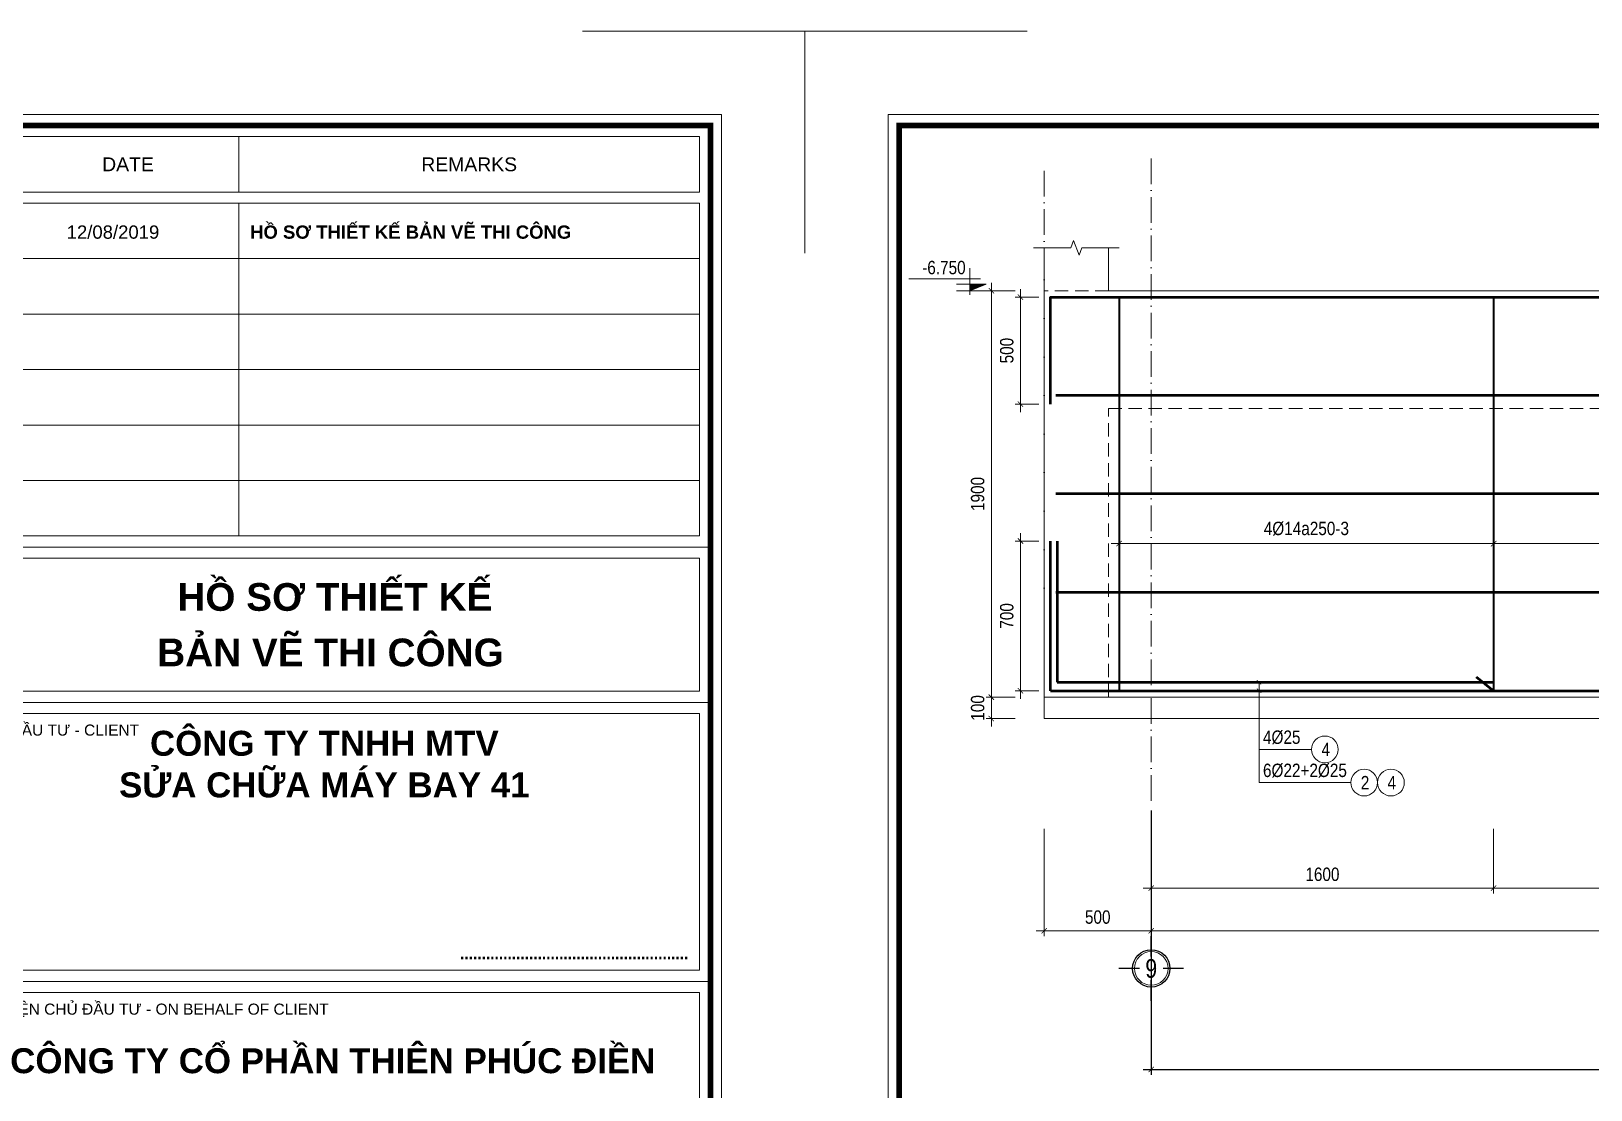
# Model space of a CAD drawing. Header units: millimetres. Extents: x 3014920 to 3563667, y -1638653 to -1356471.
# Drawn here: x 3363827 to 3371116, y -1610623 to -1605675 of the extents above; entities that cross this region are included whole.
import ezdxf
from ezdxf.enums import TextEntityAlignment as Align
from ezdxf.xclip import XClip

# ---------------------------------------------------------------- set-up
doc = ezdxf.new("R2010")
doc.units = ezdxf.units.MM
doc.header["$MEASUREMENT"] = 0
doc.header["$XCLIPFRAME"] = 0
doc.header["$PDMODE"] = 2
for name, pattern in [('6 TANG DIEN HINH 14-15$0$ACAD_ISO10W100', [18, 12, -3, 0, -3]), ('ACAD_ISO04W100', [30, 24, -3, 0, -3]), ('HIDDEN', [0.375, 0.25, -0.125])]:
    doc.linetypes.add(name, pattern=pattern)
doc.layers.get('0').update_dxf_attribs({"lineweight": 9})
doc.layers.get('Defpoints').update_dxf_attribs({"color": 10, "lineweight": 0})
for name, color, linetype, lineweight in [('2', 2, 'Continuous', 20), ('CDAI', 21, 'Continuous', 40), ('CTHEP', 50, 'Continuous', 50), ('DBAO', 90, 'Continuous', 13), ('DGIONG', 130, 'Continuous', 13), ('HATCH', 154, 'Continuous', 9), ('KTH', 154, 'Continuous', 9), ('Net khuat', 8, 'HIDDEN', 13), ('TEXT', 7, 'Continuous', 15), ('TRUC', 251, 'ACAD_ISO04W100', 9)]:
    doc.layers.add(name, color=color, linetype=linetype, lineweight=lineweight)
doc.layers.add('8', color=8, linetype='Continuous')
doc.layers.add('CHG_XX_Khung ten$0$TKTC', color=1, linetype='Continuous')
doc.styles.add('CHG_XX_Khung ten$0$A1 BORDER$0$ARIAL', font='arial.ttf')
doc.styles.add('CHG_XX_Khung ten$0$A1 BORDER$0$Title Block DD$0$ARIAL', font='arial.ttf')
doc.styles.add('CHG_XX_Khung ten$0$A1 BORDER$0$Title Block DD$0$Arial - Bold', font='arialbd.ttf', dxfattribs={"height": 2.5})
doc.styles.add('CHG_XX_Khung ten$0$arial', font='arial.ttf')
doc.styles.add('CHG_XX_Khung ten$0$Arial - Bold', font='arialbd.ttf')
doc.styles.add('CHG_XX_Khung ten$0$ArialB', font='arialbd.ttf')
doc.styles.add('HELVECONDENSE', font='VHELVCN_0.TTF')
doc.styles.add('Star-HelCon', font='VHELVCN_0.TTF')
doc.styles.add('TTP-HelCon', font='VHELVCN_0.TTF')
doc.styles.add('VNI-HELVE-CONDENSE', font='VHELVCN_0.TTF')
doc.dimstyles.new('kc-25', dxfattribs={"dimtxt": 62.5, "dimasz": 20, "dimexe": 20, "dimexo": 50, "dimgap": 25, "dimtad": 3, "dimdec": 0, "dimzin": 0, "dimdsep": 46, "dimtxsty": 'VNI-HELVE-CONDENSE', "dimblk": 'DIM', "dimcen": 2.5, "dimclrd": 256, "dimclre": 154, "dimclrt": 7, "dimaunit": 1, "dimadec": 0, "dimazin": 0, "dimtfac": 1, "dimtdec": 0, "dimtix": 1, "dimtmove": 0, "dimatfit": 3, "dimldrblk": 'DOT', "dimfxl": 1, "dimtolj": 1, "dimtzin": 0, "dimarcsym": 0})
doc.dimstyles.new('TTP-25', dxfattribs={"dimscale": 25, "dimtxt": 2.5, "dimasz": 1, "dimexe": 1, "dimexo": 1, "dimgap": 0.09, "dimtad": 0, "dimdec": 4, "dimrnd": 1, "dimzin": 9, "dimdsep": 46, "dimtxsty": 'TTP-HelCon', "dimblk": 'ARCHTICK', "dimcen": 0.09, "dimdle": 1.5, "dimclrd": 256, "dimclre": 256, "dimclrt": 7, "dimadec": 0, "dimazin": 0, "dimtfac": 1, "dimtdec": 4, "dimtmove": 0, "dimatfit": 3, "dimldrblk": 'ARCHTICK', "dimfxl": 1, "dimtvp": 1, "dimtolj": 1, "dimtzin": 0, "dimarcsym": 0})

# ---------------------------------------------------------------- blocks, each defined once
blk = doc.blocks.new('_ArchTick')
at = {"color": 0, "linetype": 'ByBlock', "const_width": 0.15}
blk.add_lwpolyline([(-0.5, -0.5), (0.5, 0.5)], dxfattribs=at)
blk = doc.blocks.new('*D1666')
at = {"layer": 'Defpoints', "color": 0, "transparency": 16777216}
for p in [(9175, -883.8), (10925, -883.8), (10925, -1182.1)]:
    blk.add_point(p, dxfattribs=at)
at = {"layer": 'KTH', "lineweight": -2, "transparency": 16777216}
for p, q in [((9175, -908.8), (9175, -1207.1)), ((10925, -908.8), (10925, -1207.1)), ((9137.5, -1182.1), (10962.5, -1182.1))]:
    blk.add_line(p, q, dxfattribs=at)
at = {"layer": 'KTH', "lineweight": -2, "transparency": 16777216, "xscale": 25, "yscale": 25, "zscale": 25, "rotation": 180}
blk.add_blockref('_ArchTick', (9175, -1182.1), dxfattribs=at)
at = {"layer": 'KTH', "lineweight": -2, "transparency": 16777216, "xscale": 25, "yscale": 25, "zscale": 25}
blk.add_blockref('_ArchTick', (10925, -1182.1), dxfattribs=at)
at = {"layer": 'KTH', "color": 7, "transparency": 16777216, "insert": (10050, -1112.2), "char_height": 62.5, "attachment_point": 5, "style": 'TTP-HelCon'}
blk.add_mtext('\\A1;4Þ14a250-3', dxfattribs=at)
blk = doc.blocks.new('CODE')
at = {"layer": 'DBAO'}
for p, q in [((-62.5, -20), (-62.5, 105)), ((-62.5, 0), (-137.5, 30)), ((-137.5, 30), (0, 30)), ((-137.5, 0), (0, 0)), ((-112.5, 55), (223.6, 55))]:
    blk.add_line(p, q, dxfattribs=at)
at = {"layer": 'HATCH', "color": 1}
blk.add_solid([(-62.5, 0), (-137.5, 30), (-62.5, 30)], dxfattribs=at)
blk = doc.blocks.new('dau truc')
blk.add_circle((0, 0), 180)
at = {"layer": '8'}
for p, q in [((0, 127), (0, 345)), ((-127, 0), (-345, 0)), ((0, -345), (0, -127)), ((345, 0), (127, 0))]:
    blk.add_line(p, q, dxfattribs=at)
blk.add_circle((0, 0), 200, dxfattribs=at)
at = {"layer": 'TEXT', "style": 'HELVECONDENSE'}
blk.add_attdef('A', text='', height=233, dxfattribs=at).set_placement((0, 0), align=Align.MIDDLE)
blk = doc.blocks.new('*D1671')
at = {"layer": 'Defpoints', "color": 0, "transparency": 16777216}
for p in [(9325, -2490.7), (10925, -2490.7), (9325, -2791.8)]:
    blk.add_point(p, dxfattribs=at)
at = {"layer": 'KTH', "lineweight": -2, "transparency": 16777216}
for p, q in [((9325, -2515.7), (9325, -2816.8)), ((10925, -2515.7), (10925, -2816.8)), ((10962.5, -2791.8), (9287.5, -2791.8))]:
    blk.add_line(p, q, dxfattribs=at)
at = {"layer": 'KTH', "lineweight": -2, "transparency": 16777216, "xscale": 25, "yscale": 25, "zscale": 25, "rotation": 180}
blk.add_blockref('_ArchTick', (9325, -2791.8), dxfattribs=at)
at = {"layer": 'KTH', "lineweight": -2, "transparency": 16777216, "xscale": 25, "yscale": 25, "zscale": 25}
blk.add_blockref('_ArchTick', (10925, -2791.8), dxfattribs=at)
at = {"layer": 'KTH', "color": 7, "transparency": 16777216, "insert": (10125, -2728), "char_height": 62.5, "attachment_point": 5, "style": 'TTP-HelCon'}
blk.add_mtext('\\A1;1600', dxfattribs=at)
blk = doc.blocks.new('*D1672')
at = {"layer": 'Defpoints', "color": 0, "transparency": 16777216}
for p in [(10925, -2490.7), (13725, -2490.7), (10925, -2791.8)]:
    blk.add_point(p, dxfattribs=at)
at = {"layer": 'KTH', "lineweight": -2, "transparency": 16777216}
for p, q in [((10925, -2515.7), (10925, -2816.8)), ((13725, -2515.7), (13725, -2816.8)), ((13762.5, -2791.8), (10887.5, -2791.8))]:
    blk.add_line(p, q, dxfattribs=at)
at = {"layer": 'KTH', "lineweight": -2, "transparency": 16777216, "xscale": 25, "yscale": 25, "zscale": 25, "rotation": 180}
blk.add_blockref('_ArchTick', (10925, -2791.8), dxfattribs=at)
at = {"layer": 'KTH', "lineweight": -2, "transparency": 16777216, "xscale": 25, "yscale": 25, "zscale": 25}
blk.add_blockref('_ArchTick', (13725, -2791.8), dxfattribs=at)
at = {"layer": 'KTH', "color": 7, "transparency": 16777216, "insert": (12325, -2728), "char_height": 62.5, "attachment_point": 5, "style": 'TTP-HelCon'}
blk.add_mtext('\\A1;2800', dxfattribs=at)
blk = doc.blocks.new('*D1673')
at = {"layer": 'Defpoints', "color": 0, "transparency": 16777216}
for p in [(8825, -2490.7), (9325, -2490.7), (9325, -2991.7)]:
    blk.add_point(p, dxfattribs=at)
at = {"layer": 'KTH', "lineweight": -2, "transparency": 16777216}
for p, q in [((8825, -2515.7), (8825, -3016.7)), ((9325, -2515.7), (9325, -3016.7)), ((8787.5, -2991.7), (9362.5, -2991.7))]:
    blk.add_line(p, q, dxfattribs=at)
at = {"layer": 'KTH', "lineweight": -2, "transparency": 16777216, "xscale": 25, "yscale": 25, "zscale": 25, "rotation": 180}
blk.add_blockref('_ArchTick', (8825, -2991.7), dxfattribs=at)
at = {"layer": 'KTH', "lineweight": -2, "transparency": 16777216, "xscale": 25, "yscale": 25, "zscale": 25}
blk.add_blockref('_ArchTick', (9325, -2991.7), dxfattribs=at)
at = {"layer": 'KTH', "color": 7, "transparency": 16777216, "insert": (9075, -2927.9), "char_height": 62.5, "attachment_point": 5, "style": 'TTP-HelCon'}
blk.add_mtext('\\A1;500', dxfattribs=at)
blk = doc.blocks.new('*D1660')
at = {"layer": 'Defpoints', "color": 0, "transparency": 16777216}
for p in [(8713.9, -1900), (8577.9, -2000), (8713.9, -2000)]:
    blk.add_point(p, dxfattribs=at)
at = {"layer": 'KTH', "lineweight": -2, "transparency": 16777216}
for p, q in [((8577.9, -1862.5), (8577.9, -2037.5)), ((8688.9, -1900), (8552.9, -1900)), ((8688.9, -2000), (8552.9, -2000))]:
    blk.add_line(p, q, dxfattribs=at)
at = {"layer": 'KTH', "lineweight": -2, "transparency": 16777216, "xscale": 25, "yscale": 25, "zscale": 25}
for p, rotation in [((8577.9, -1900), 90), ((8577.9, -2000), 270)]:
    blk.add_blockref('_ArchTick', p, dxfattribs=dict(at, rotation=rotation))
at = {"layer": 'KTH', "color": 7, "transparency": 16777216, "insert": (8514.1, -1950), "char_height": 62.5, "attachment_point": 5, "rotation": 90, "style": 'TTP-HelCon'}
blk.add_mtext('\\A1;100', dxfattribs=at)
blk = doc.blocks.new('*D1661')
at = {"layer": 'Defpoints', "color": 0, "transparency": 16777216}
for p in [(8713.9, 0), (8577.9, -1900), (8713.9, -1900)]:
    blk.add_point(p, dxfattribs=at)
at = {"layer": 'KTH', "lineweight": -2, "transparency": 16777216}
for p, q in [((8688.9, 0), (8552.9, 0)), ((8577.9, 37.5), (8577.9, -1937.5)), ((8688.9, -1900), (8552.9, -1900))]:
    blk.add_line(p, q, dxfattribs=at)
at = {"layer": 'KTH', "lineweight": -2, "transparency": 16777216, "xscale": 25, "yscale": 25, "zscale": 25}
for p, rotation in [((8577.9, 0), 90), ((8577.9, -1900), 270)]:
    blk.add_blockref('_ArchTick', p, dxfattribs=dict(at, rotation=rotation))
at = {"layer": 'KTH', "color": 7, "transparency": 16777216, "insert": (8514.1, -950), "char_height": 62.5, "attachment_point": 5, "rotation": 90, "style": 'TTP-HelCon'}
blk.add_mtext('\\A1;1900', dxfattribs=at)
blk = doc.blocks.new('*D1663')
at = {"layer": 'Defpoints', "color": 0, "transparency": 16777216}
for p in [(8825, -30), (8713.9, -530), (8825, -530)]:
    blk.add_point(p, dxfattribs=at)
at = {"layer": 'KTH', "lineweight": -2, "transparency": 16777216}
for p, q in [((8713.9, 7.5), (8713.9, -567.5)), ((8800, -30), (8688.9, -30)), ((8800, -530), (8688.9, -530))]:
    blk.add_line(p, q, dxfattribs=at)
at = {"layer": 'KTH', "lineweight": -2, "transparency": 16777216, "xscale": 25, "yscale": 25, "zscale": 25}
for p, rotation in [((8713.9, -30), 90), ((8713.9, -530), 270)]:
    blk.add_blockref('_ArchTick', p, dxfattribs=dict(at, rotation=rotation))
at = {"layer": 'KTH', "color": 7, "transparency": 16777216, "insert": (8650.1, -280), "char_height": 62.5, "attachment_point": 5, "rotation": 90, "style": 'TTP-HelCon'}
blk.add_mtext('\\A1;500', dxfattribs=at)
blk = doc.blocks.new('*D1664')
at = {"layer": 'Defpoints', "color": 0, "transparency": 16777216}
for p in [(8713.9, -1170), (8825, -1170), (8825, -1870)]:
    blk.add_point(p, dxfattribs=at)
at = {"layer": 'KTH', "lineweight": -2, "transparency": 16777216}
for p, q in [((8713.9, -1907.5), (8713.9, -1132.5)), ((8800, -1170), (8688.9, -1170)), ((8800, -1870), (8688.9, -1870))]:
    blk.add_line(p, q, dxfattribs=at)
at = {"layer": 'KTH', "lineweight": -2, "transparency": 16777216, "xscale": 25, "yscale": 25, "zscale": 25}
for p, rotation in [((8713.9, -1170), 90), ((8713.9, -1870), 270)]:
    blk.add_blockref('_ArchTick', p, dxfattribs=dict(at, rotation=rotation))
at = {"layer": 'KTH', "color": 7, "transparency": 16777216, "insert": (8650.1, -1520), "char_height": 62.5, "attachment_point": 5, "rotation": 90, "style": 'TTP-HelCon'}
blk.add_mtext('\\A1;700', dxfattribs=at)
blk = doc.blocks.new('DIM')
h = blk.add_hatch(color=1)
h.paths.add_polyline_path([(0.49, 0.29, 1), (0.29, 0.49), (-0.19, 0), (0.19, 0)])
h.paths.add_polyline_path([(0.19, 0), (-0.19, 0), (-0.49, -0.29, 1), (-0.29, -0.49)])
at = {"color": 9}
for p, q in [((-0.19, 0), (-1.5, 0)), ((0.19, 0), (1.5, 0))]:
    blk.add_line(p, q, dxfattribs=at)
at = {"color": 1}
for p, q in [((-0.49, -0.29), (0.29, 0.49)), ((-0.29, -0.49), (0.49, 0.29)), ((-0.19, 0), (0.19, 0))]:
    blk.add_line(p, q, dxfattribs=at)
blk.add_arc((-0.39, -0.39), 0.138, 135, 315, dxfattribs=at)
blk = doc.blocks.new('*D1665')
at = {"layer": 'Defpoints', "color": 0, "transparency": 16777216}
for p in [(10925, -883.8), (13725, -883.8), (13725, -1182.1)]:
    blk.add_point(p, dxfattribs=at)
at = {"layer": 'KTH', "lineweight": -2, "transparency": 16777216}
for p, q in [((10925, -908.8), (10925, -1207.1)), ((13725, -908.8), (13725, -1207.1)), ((10887.5, -1182.1), (13762.5, -1182.1))]:
    blk.add_line(p, q, dxfattribs=at)
at = {"layer": 'KTH', "lineweight": -2, "transparency": 16777216, "xscale": 25, "yscale": 25, "zscale": 25, "rotation": 180}
blk.add_blockref('_ArchTick', (10925, -1182.1), dxfattribs=at)
at = {"layer": 'KTH', "lineweight": -2, "transparency": 16777216, "xscale": 25, "yscale": 25, "zscale": 25}
blk.add_blockref('_ArchTick', (13725, -1182.1), dxfattribs=at)
at = {"layer": 'KTH', "color": 7, "transparency": 16777216, "insert": (12325, -1112.2), "char_height": 62.5, "attachment_point": 5, "style": 'TTP-HelCon'}
blk.add_mtext('\\A1;4Þ14a250-3', dxfattribs=at)
blk = doc.blocks.new('*D1622')
at = {"layer": 'Defpoints', "color": 0, "transparency": 16777216}
for p in [(9325, -2490.7), (16725, -2490.7), (16725, -2991.7)]:
    blk.add_point(p, dxfattribs=at)
at = {"layer": 'KTH', "lineweight": -2, "transparency": 16777216}
for p, q in [((9325, -2515.7), (9325, -3016.7)), ((16725, -2515.7), (16725, -3016.7)), ((9287.5, -2991.7), (16762.5, -2991.7))]:
    blk.add_line(p, q, dxfattribs=at)
at = {"layer": 'KTH', "lineweight": -2, "transparency": 16777216, "xscale": 25, "yscale": 25, "zscale": 25, "rotation": 180}
blk.add_blockref('_ArchTick', (9325, -2991.7), dxfattribs=at)
at = {"layer": 'KTH', "lineweight": -2, "transparency": 16777216, "xscale": 25, "yscale": 25, "zscale": 25}
blk.add_blockref('_ArchTick', (16725, -2991.7), dxfattribs=at)
at = {"layer": 'KTH', "color": 7, "transparency": 16777216, "insert": (13025, -2927.9), "char_height": 62.5, "attachment_point": 5, "style": 'TTP-HelCon'}
blk.add_mtext('\\A1;7400', dxfattribs=at)
blk = doc.blocks.new('*D1031')
at = {"layer": 'Defpoints', "color": 0, "transparency": 16777216}
for p in [(3369061.4, -1609293.1), (3376461.4, -1609378.7), (3376461.4, -1610527.4)]:
    blk.add_point(p, dxfattribs=at)
at = {"layer": 'KTH', "lineweight": -2, "transparency": 16777216}
for p, q in [((3369061.4, -1609318.1), (3369061.4, -1610552.4)), ((3376461.4, -1609403.7), (3376461.4, -1610552.4)), ((3369023.9, -1610527.4), (3376498.9, -1610527.4))]:
    blk.add_line(p, q, dxfattribs=at)
at = {"layer": 'KTH', "lineweight": -2, "transparency": 16777216, "xscale": 25, "yscale": 25, "zscale": 25, "rotation": 180}
blk.add_blockref('_ArchTick', (3369061.4, -1610527.4), dxfattribs=at)
at = {"layer": 'KTH', "lineweight": -2, "transparency": 16777216, "xscale": 25, "yscale": 25, "zscale": 25}
blk.add_blockref('_ArchTick', (3376461.4, -1610527.4), dxfattribs=at)
at = {"layer": 'KTH', "color": 7, "transparency": 16777216, "insert": (3372761.4, -1610463.6), "char_height": 62.5, "attachment_point": 5, "style": 'TTP-HelCon'}
blk.add_mtext('\\A1;7400', dxfattribs=at)
blk = doc.blocks.new('CHG_XX_Khung ten')
at = {"linetype": 'Continuous'}
for p, q in [((739, 575), (739, 565)), ((739, 563), (739, 503))]:
    blk.add_line(p, q, dxfattribs=at)
for p, q in [((687, 501), (824, 501)), ((687, 473), (824, 473)), ((687, 422.69), (824, 422.69))]:
    blk.add_line(p, q)
blk.add_lwpolyline([(15, 579), (826, 579), (826, 15), (15, 15)], close=True)
at = {"color": 4, "linetype": 'Continuous', "const_width": 1}
blk.add_lwpolyline([(17, 577), (824, 577), (824, 17), (17, 17)], close=True, dxfattribs=at)
at = {"linetype": 'Continuous'}
for points in [[(822, 565), (689, 565), (689, 575), (822, 575)], [(822, 553), (689, 553), (689, 563), (822, 563)], [(822, 543), (689, 543), (689, 553), (822, 553)], [(822, 533), (689, 533), (689, 543), (822, 543)], [(822, 523), (689, 523), (689, 533), (822, 533)], [(822, 513), (689, 513), (689, 523), (822, 523)], [(822, 503), (689, 503), (689, 513), (822, 513)], [(689, 499), (822, 499), (822, 475), (689, 475)]]:
    blk.add_lwpolyline(points, close=True, dxfattribs=at)
at = {"layer": 'Defpoints', "color": 1, "ltscale": 2}
for points in [[(40.06, 594), (0, 594), (0, 554)], [(800.94, 594), (841, 594), (841, 554)]]:
    blk.add_lwpolyline(points, dxfattribs=at)
for s, height, style, p in [('DATE', 2.5, 'CHG_XX_Khung ten$0$A1 BORDER$0$ARIAL', (719, 570)), ('REMARKS', 2.5, 'CHG_XX_Khung ten$0$A1 BORDER$0$ARIAL', (780.5, 570)), ('12/08/2019', 2.389, 'CHG_XX_Khung ten$0$arial', (716.29, 557.78))]:
    blk.add_text(s, height=height, dxfattribs=dict(style=style)).set_placement(p, align=Align.MIDDLE_CENTER)
for s, height, style, p in [('HỒ SƠ THIẾT KẾ BẢN VẼ THI CÔNG', 2.3887, 'CHG_XX_Khung ten$0$ArialB', (741, 557.78)), ('CHỦ ĐẦU TƯ - CLIENT', 2, 'CHG_XX_Khung ten$0$A1 BORDER$0$Title Block DD$0$ARIAL', (691, 468)), ('ĐẠI DIỆN CHỦ ĐẦU TƯ - ON BEHALF OF CLIENT ', 2, 'CHG_XX_Khung ten$0$A1 BORDER$0$Title Block DD$0$ARIAL', (691, 417.69))]:
    blk.add_text(s, height=height, dxfattribs=dict(style=style)).set_placement(p, align=Align.MIDDLE_LEFT)
at = {"style": 'CHG_XX_Khung ten$0$A1 BORDER$0$Title Block DD$0$Arial - Bold'}
blk.add_text('.....................................................', height=2, dxfattribs=at).set_placement((820, 427.69), align=Align.MIDDLE_RIGHT)
at = {"layer": 'CHG_XX_Khung ten$0$TKTC', "style": 'CHG_XX_Khung ten$0$Arial - Bold'}
for s, p in [('HỒ SƠ THIẾT KẾ', (756.29, 492)), ('BẢN VẼ THI CÔNG', (755.5, 482))]:
    blk.add_text(s, height=5, dxfattribs=at).set_placement(p, align=Align.MIDDLE_CENTER)
at = {"ltscale": 10, "char_height": 4.5, "attachment_point": 2, "style": 'CHG_XX_Khung ten$0$A1 BORDER$0$Title Block DD$0$Arial - Bold', "bg_fill": 2}
for s, insert, width in [('CÔNG TY TNHH MTV\\PSỬA CHỮA MÁY BAY 41', (754.39, 467.87), 83.001), ('CÔNG TY CỔ PHẦN THIÊN PHÚC ĐIỀN', (755.91, 410.64), 121.2929)]:
    blk.add_mtext(s, dxfattribs=dict(at, insert=insert, width=width))
at = {"linetype": 'Continuous'}
for points in [[(689, 471), (822, 471), (822, 424.69), (689, 424.69)], [(689, 420.69), (822, 420.69), (822, 370.62), (689, 370.62)]]:
    blk.add_lwpolyline(points, close=True, dxfattribs=at)
blk = doc.blocks.new('2Y-29')
at = {"layer": 'CDAI'}
for points in [[(9174.99254, -29.99789), (9174.99254, -1870)], [(10924.99254, -29.99789), (10924.99254, -1870)]]:
    blk.add_lwpolyline(points, dxfattribs=at)
at = {"layer": 'CTHEP'}
for p, q in [((82396.41101, -489.99841), (8878.4469, -489.99842)), ((82396.41101, -949.99894), (8878.4469, -949.99894)), ((8854.9924, -1870), (8854.9924, -1170.00141)), ((8884.9849, -1170.00141), (8884.9849, -1830)), ((82396.41101, -1409.99947), (8878.4469, -1409.99947)), ((10843.56665, -1805.4745), (10924.99255, -1870)), ((8884.9849, -1830), (10924.99254, -1830))]:
    blk.add_line(p, q, dxfattribs=at)
for points in [[(8854.99241, -529.99859), (8854.99241, -30), (82444.99991, -30)], [(8854.9924, -1870), (54492.90498, -1870)]]:
    blk.add_lwpolyline(points, dxfattribs=at)
at = {"layer": 'DBAO', "linetype": 'Continuous'}
for p, q in [((8824.9924, 200), (8824.9924, -1600)), ((9124.99991, 200), (9124.99991, 0)), ((9124.99991, 0), (16199.99991, 0)), ((8824.9924, -1600), (8824.9924, -2000)), ((8824.9924, -1900), (16899.99991, -1900)), ((16899.99991, -1900), (55974.98808, -1900)), ((8824.9924, -2000), (16899.99991, -2000))]:
    blk.add_line(p, q, dxfattribs=at)
at = {"layer": 'DBAO', "linetype": 'Continuous', "flags": 128}
blk.add_lwpolyline([(16899.99991, -2000), (55974.98828, -2000)], dxfattribs=at)
at = {"layer": 'DGIONG', "linetype": 'Continuous', "flags": 128}
blk.add_lwpolyline([(9174.99991, 200), (8999.9924, 200), (8987.4924, 165.65653), (8962.4924, 234.34347), (8949.9924, 200), (8774.9924, 200)], dxfattribs=at)
at = {"layer": 'DGIONG'}
for centre in [(10136.35911, -2143.93133), (10320.05211, -2298.91228), (10445.05211, -2298.91228)]:
    blk.add_circle(centre, 62.5, dxfattribs=at)
at = {"layer": 'Net khuat', "ltscale": 250}
for p, q in [((9124.99991, 0), (8824.99239, 0)), ((9124.9924, 0), (9124.99991, 0)), ((9124.98748, -1900), (9124.99733, -550)), ((9124.99733, -550), (15994.76159, -550))]:
    blk.add_line(p, q, dxfattribs=at)
at = {"layer": 'TRUC', "linetype": '6 TANG DIEN HINH 14-15$0$ACAD_ISO10W100', "ltscale": 10, "elevation": 0}
blk.add_lwpolyline([(9324.99991, 617.61817), (9324.99991, -2405.08258)], dxfattribs=at)
at = {"layer": 'TRUC', "linetype": '6 TANG DIEN HINH 14-15$0$ACAD_ISO10W100', "ltscale": 10}
blk.add_lwpolyline([(8824.9924, 560.5), (8824.9924, -1439)], dxfattribs=at)
at = {"layer": '2', "ltscale": 300}
ref = blk.add_blockref('dau truc', (9324.97624, -3167.60952), dxfattribs=dict(at, xscale=0.436713129747659, yscale=0.436713129747659, zscale=0.436713129747659))
ref.add_attrib('A', '9', dxfattribs={"layer": 'TEXT', "height": 87.5, "style": 'HELVECONDENSE'}).set_placement((9324.97624, -3167.60952), align=Align.MIDDLE)
at = {"layer": 'KTH', "linetype": 'Continuous', "xscale": -1}
blk.add_blockref('CODE', (8415.409, 0), dxfattribs=at)
at = {"layer": 'TEXT', "style": 'TTP-HelCon'}
blk.add_text('-6.750', height=62.5, dxfattribs=at).set_placement((8457.67566, 76.99499), align=Align.RIGHT)
for s, p in [('4Þ25', (9847.24423, -2118.07834, 0)), ('6Þ22+2Þ25', (9847.24423, -2273.05934, 0))]:
    blk.add_text(s, height=62.5, dxfattribs=at).set_placement(p)
at = {"layer": 'TEXT', "style": 'Star-HelCon'}
for s, p in [('4', (10140.52578, -2143.93133)), ('2', (10324.21878, -2298.91228)), ('4', (10449.21878, -2298.91228))]:
    blk.add_text(s, height=62.5, dxfattribs=at).set_placement(p, align=Align.MIDDLE)
at = {"layer": 'KTH'}
for base, p1, p2, angle, picture, middle in [((8577.909, -1900), (8713.909, 0), (8713.909, -1900), 90, '*D1661', (8514.07566, -950)), ((8713.909, -529.99859), (8824.9924, -30), (8824.9924, -529.99859), 90, '*D1663', (8650.07566, -279.9993)), ((8713.9015, -1170.00141), (8824.9849, -1870), (8824.9849, -1170.00141), 270, '*D1664', (8650.06816, -1520.0007)), ((9324.97624, -2991.74498), (8824.96873, -2490.74498), (9324.97624, -2490.74498), 180, '*D1673', (9074.97248, -2927.91165)), ((16724.97624, -2991.74498), (9324.97624, -2490.74498), (16724.97624, -2490.74498), 180, '*D1622', (13024.97624, -2927.91165))]:
    dim = blk.add_linear_dim(base=base, p1=p1, p2=p2, angle=angle, dimstyle='TTP-25', override={"dimtmove": 1}, dxfattribs=at)
    dim.commit()
    dim.dimension.update_dxf_attribs({"geometry": picture, "text_midpoint": middle})
for base, p1, p2, picture, middle in [((10924.99254, -1182.1056), (9174.99254, -883.76691), (10924.99254, -883.76691), '*D1666', (10049.99254, -1112.18893)), ((13724.99991, -1182.1056), (10924.99254, -883.76691), (13724.99991, -883.76691), '*D1665', (12324.99623, -1112.18893))]:
    dim = blk.add_linear_dim(base=base, p1=p1, p2=p2, text='4Þ14a250-3', dimstyle='TTP-25', override={"dimtmove": 1}, dxfattribs=at)
    dim.commit()
    dim.dimension.update_dxf_attribs({"geometry": picture, "text_midpoint": middle})
dim = blk.add_linear_dim(base=(8577.909, -2000), p1=(8713.909, -1900), p2=(8713.909, -2000), angle=90, dimstyle='TTP-25', override={"dimtmove": 1}, dxfattribs=at)
dim.commit()
dim.dimension.update_dxf_attribs({"geometry": '*D1660', "text_midpoint": (8577.909, -1950), "dimtype": 128})
for base, p1, p2, picture, middle in [((9324.97624, -2791.78924), (10924.96887, -2490.74498), (9324.97624, -2490.74498), '*D1671', (10124.97255, -2727.95591)), ((10924.96887, -2791.78924), (13724.97624, -2490.74498), (10924.96887, -2490.74498), '*D1672', (12324.97255, -2727.95591))]:
    dim = blk.add_linear_dim(base=base, p1=p1, p2=p2, dimstyle='TTP-25', override={"dimtmove": 1}, dxfattribs=at)
    dim.commit()
    dim.dimension.update_dxf_attribs({"geometry": picture, "text_midpoint": middle})
at = {"layer": 'DGIONG'}
for points in [[(9828.73243, -1830), (9828.7322, -2143.93128), (10073.85911, -2143.93128)], [(9828.73239, -1870), (9828.7322, -2298.91228), (10257.55211, -2298.91228)]]:
    blk.add_leader(points, dimstyle='kc-25', override={"dimtad": 0, "dimldrblk": 'ArchTick', "dimfxl": 100, "dimarcsym": 1}, dxfattribs=at)

msp = doc.modelspace()

# ---------------------------------------------------------------- block references
at = {"color": 5, "xscale": 25.92478421704392, "yscale": 25.92478421704392, "zscale": 25.92478421704392}
msp.add_blockref('CHG_XX_Khung ten', (3345639.78025, -1621074.38806), dxfattribs=at)
at = {"layer": 'DGIONG', "color": 5}
ref = msp.add_blockref('2Y-29', (3359736.40177, -1606887.9753), dxfattribs=at)
XClip(ref).set_block_clipping_path([(8162.2922961921, -4196.4496964479), (25321.5566864503, 893.402555305)])
ref = msp.add_blockref('2Y-29', (3334899.87616, -1607088.48963), dxfattribs=at)
XClip(ref).set_block_clipping_path([(55032.4026973099, -3744.03577722), (71929.6680758409, 1930.9580064949)])

# ---------------------------------------------------------------- dimensions: what is measured, and where the dimension line sits
at = {"layer": 'KTH'}
dim = msp.add_linear_dim(base=(3376461.37801, -1610527.38866), p1=(3369061.40168, -1609293.05787), p2=(3376461.37801, -1609378.72028), dimstyle='TTP-25', override={"dimarcsym": 1}, dxfattribs=at)
dim.commit()
dim.dimension.update_dxf_attribs({"geometry": '*D1031', "text_midpoint": (3372761.38984, -1610463.55532)})

# ---------------------------------------------------------------- next in the draw order: block references
at = {"color": 5, "xscale": 25.92478421704392, "yscale": 25.92478421704392, "zscale": 25.92478421704392}
msp.add_blockref('CHG_XX_Khung ten', (3367442.52377, -1621074.38806), dxfattribs=at)

doc.saveas('drawing.dxf')
